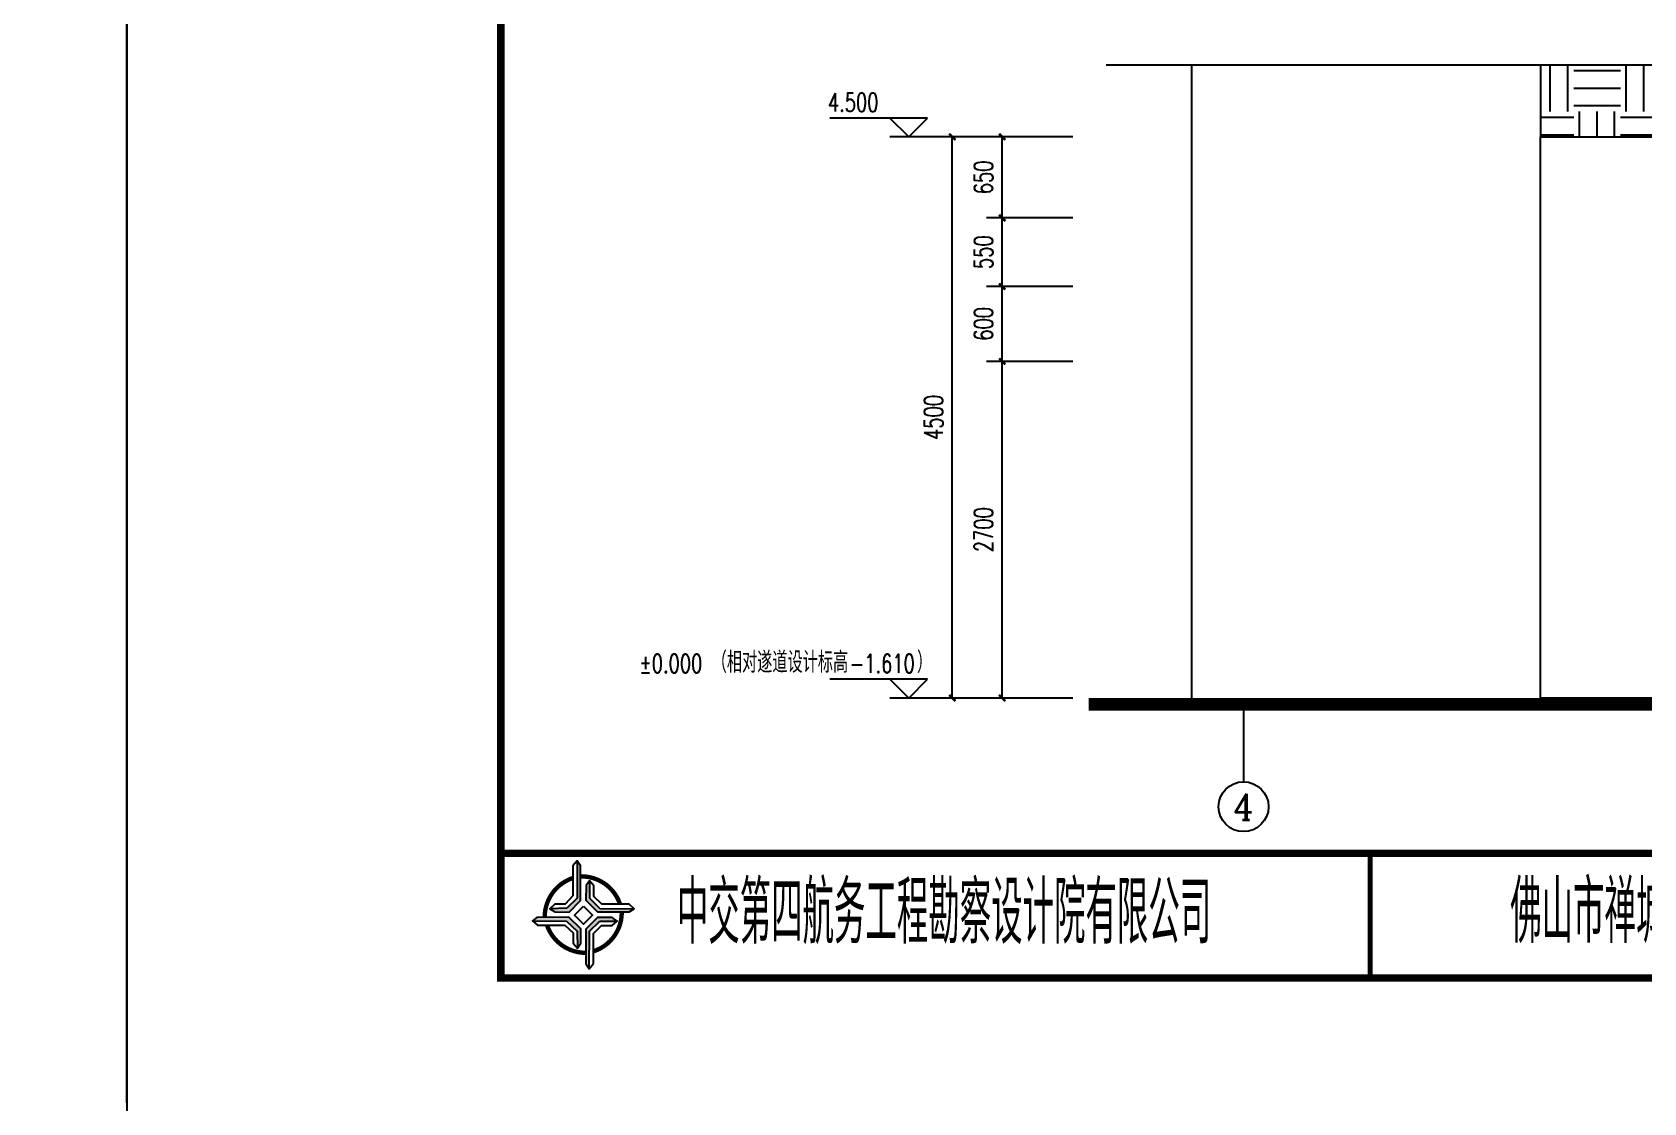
# Model space of a CAD drawing. Header units: millimetres. Extents: x -29538 to 115583, y -232866 to 15404.
# Drawn here: x 72775 to 85696, y -94426 to -85841 of the extents above; entities that cross this region are included whole.
import ezdxf
from ezdxf.enums import TextEntityAlignment as Align

# ---------------------------------------------------------------- set-up
doc = ezdxf.new("R2010")
doc.units = ezdxf.units.MM
doc.header["$LTSCALE"] = 10
doc.header["$MEASUREMENT"] = 0
for name, color, linetype in [('AXIS', 3, 'Continuous'), ('AXIS_TEXT', 7, 'Continuous'), ('DIM_ELEV', 3, 'Continuous'), ('DIM_SYMB', 3, 'Continuous'), ('HIDE_B', 7, 'Continuous'), ('PUB_DIM', 3, 'Continuous'), ('PUB_TEXT', 7, 'Continuous'), ('图框', 7, 'Continuous'), ('标注', 4, 'Continuous')]:
    doc.layers.add(name, color=color, linetype=linetype)
doc.styles.add('_TCH_AXIS', font='COMPLEX', dxfattribs={"bigfont": 'GBCBIG'})
doc.styles.add('_TCH_DIM', font='SIMPLEX', dxfattribs={"bigfont": 'GBCBIG'})
doc.styles.add('COMPLEX', font='COMPLEX')
doc.styles.add('DIM_FONT', font='SIMPLEX', dxfattribs={"width": 0.7, "bigfont": 'GBCBIG'})
doc.styles.get("Standard").update_dxf_attribs({"font": 'gbenor.shx', "width": 0.75, "bigfont": 'gbcbig.shx'})
doc.dimstyles.new('DIMN50', dxfattribs={"dimscale": 0.5, "dimtxt": 300, "dimasz": 100, "dimexe": 250, "dimexo": 300, "dimgap": 150, "dimtad": 1, "dimdec": 0, "dimzin": 0, "dimdsep": 46, "dimtxsty": 'DIM_FONT', "dimblk": 'ARCHTICK', "dimcen": 0.09, "dimclrt": 7, "dimazin": 2, "dimtfac": 1, "dimtdec": 0, "dimtix": 1, "dimtmove": 2, "dimatfit": 3, "dimldrblk": 'ARCHTICK', "dimfxl": 0, "dimtolj": 1, "dimtzin": 0, "dimarcsym": 0})

# ---------------------------------------------------------------- blocks, each defined once
blk = doc.blocks.new('tb')
at = {"lineweight": -3}
h = blk.add_hatch(color=256, dxfattribs=at)
h.paths.add_polyline_path([(-1.23, -0.13), (-3.78, -0.14), (-4.14, -0.41), (-1.4, -0.44), (-0.56, -1.24), (-0.54, -2.62), (-0.27, -2.2), (-0.26, -1.06)])
h.paths.add_polyline_path([(0.13, -1.08), (0.14, -3.86), (0.41, -4.26), (0.44, -1.24), (1.25, -0.43), (2.66, -0.43), (2.26, -0.16), (1.07, -0.15)])
h.paths.add_polyline_path([(1.08, 0.3), (3.62, 0.3), (4.02, 0.56), (1.25, 0.57), (0.43, 1.39), (0.43, 2.8), (0.16, 2.41), (0.15, 1.24)])
h.paths.add_polyline_path([(-0.28, 1.21), (-0.28, 3.99), (-0.56, 4.39), (-0.57, 1.41), (-1.38, 0.6), (-2.74, 0.56), (-2.33, 0.3), (-1.2, 0.29)])
for p, q in [((-0.56, 4.39), (-0.57, 1.41)), ((0.43, 2.8), (0.43, 1.39)), ((-0.57, 1.41), (-1.38, 0.6)), ((0.43, 1.39), (1.25, 0.57)), ((-1.38, 0.6), (-2.74, 0.56)), ((1.25, 0.57), (4.02, 0.56)), ((-4.14, -0.41), (-1.4, -0.44)), ((-1.4, -0.44), (-0.56, -1.24)), ((-0.56, -1.24), (-0.54, -2.62)), ((0.41, -4.26), (0.44, -1.24)), ((0.44, -1.24), (1.25, -0.43)), ((1.25, -0.43), (2.66, -0.43))]:
    blk.add_line(p, q, dxfattribs=at)
at = {"lineweight": -3, "flags": 128}
for points in [[(-0.9, 3.99), (-0.9, 1.58), (-1.53, 0.91), (-2.34, 0.91), (-2.74, 0.56), (-2.33, 0.3), (-1.2, 0.29), (-0.28, 1.21), (-0.28, 3.99), (-0.56, 4.39)], [(3.62, 0.92), (1.43, 0.92), (0.77, 1.54), (0.77, 2.38), (0.43, 2.8), (0.16, 2.41), (0.15, 1.24), (1.08, 0.3), (3.62, 0.3), (4.02, 0.56)], [(-0.04, 0.77), (0.68, 0.04), (-0.04, -0.69), (-0.77, 0.05)], [(-3.73, -0.76), (-1.54, -0.76), (-0.89, -1.39), (-0.89, -2.21), (-0.54, -2.62), (-0.27, -2.2), (-0.26, -1.06), (-1.23, -0.13), (-3.78, -0.14), (-4.14, -0.41)], [(0.75, -3.85), (0.75, -1.43), (1.4, -0.78), (2.26, -0.78), (2.66, -0.43), (2.26, -0.16), (1.07, -0.15), (0.13, -1.08), (0.14, -3.86), (0.41, -4.26)]]:
    blk.add_lwpolyline(points, close=True, dxfattribs=at)
at = {"lineweight": -3, "const_width": 0.35, "flags": 128}
for points in [[(-0.9, 3.02, 0.324167), (-3.16, -0.14)], [(2.88, 0.92, 0.324403), (-0.24, 3.15)], [(0.75, -2.86, 0.325418), (3.02, 0.26)], [(-2.98, -0.76, 0.322976), (0.14, -2.98)]]:
    blk.add_lwpolyline(points, format="xyb", dxfattribs=at)
blk = doc.blocks.new('_ArchTick')
at = {"color": 0, "linetype": 'ByBlock', "const_width": 0.4}
blk.add_lwpolyline([(-0.5, -0.5), (0.5, 0.5)], dxfattribs=at)
blk = doc.blocks.new('*D769')
at = {"layer": 'Defpoints', "color": 0}
for p in [(80152, -86680), (80867, -86680), (80867, -91180)]:
    blk.add_point(p, dxfattribs=at)
at = {"layer": 'PUB_DIM', "color": 0, "lineweight": -2}
for p, q in [((80717, -86680), (80027, -86680)), ((80152, -91180), (80152, -86680)), ((80717, -91180), (80027, -91180))]:
    blk.add_line(p, q, dxfattribs=at)
at = {"layer": 'PUB_DIM', "color": 0, "lineweight": -2, "xscale": 50, "yscale": 50, "zscale": 50}
for p, rotation in [((80152, -86680), 90), ((80152, -91180), 270)]:
    blk.add_blockref('_ArchTick', p, dxfattribs=dict(at, rotation=rotation))
at = {"layer": 'PUB_DIM', "color": 7, "insert": (80002, -88930), "char_height": 150, "attachment_point": 5, "rotation": 90, "style": 'DIM_FONT'}
blk.add_mtext('\\A1;4500', dxfattribs=at)
blk = doc.blocks.new('*D770')
at = {"layer": 'Defpoints', "color": 0}
for p in [(80552, -86680), (81267, -86680), (81267, -87330)]:
    blk.add_point(p, dxfattribs=at)
at = {"layer": 'PUB_DIM', "color": 0, "lineweight": -2}
for p, q in [((81117, -86680), (80427, -86680)), ((80552, -87330), (80552, -86680)), ((81117, -87330), (80427, -87330))]:
    blk.add_line(p, q, dxfattribs=at)
at = {"layer": 'PUB_DIM', "color": 0, "lineweight": -2, "xscale": 50, "yscale": 50, "zscale": 50}
for p, rotation in [((80552, -86680), 90), ((80552, -87330), 270)]:
    blk.add_blockref('_ArchTick', p, dxfattribs=dict(at, rotation=rotation))
at = {"layer": 'PUB_DIM', "color": 7, "insert": (80402, -87005), "char_height": 150, "attachment_point": 5, "rotation": 90, "style": 'DIM_FONT'}
blk.add_mtext('\\A1;650', dxfattribs=at)
blk = doc.blocks.new('*D771')
at = {"layer": 'Defpoints', "color": 0}
for p in [(80552, -87330), (81267, -87330), (81267, -87880)]:
    blk.add_point(p, dxfattribs=at)
at = {"layer": 'PUB_DIM', "color": 0, "lineweight": -2}
for p, q in [((81117, -87330), (80427, -87330)), ((80552, -87880), (80552, -87330)), ((81117, -87880), (80427, -87880))]:
    blk.add_line(p, q, dxfattribs=at)
at = {"layer": 'PUB_DIM', "color": 0, "lineweight": -2, "xscale": 50, "yscale": 50, "zscale": 50}
for p, rotation in [((80552, -87330), 90), ((80552, -87880), 270)]:
    blk.add_blockref('_ArchTick', p, dxfattribs=dict(at, rotation=rotation))
at = {"layer": 'PUB_DIM', "color": 7, "insert": (80402, -87605), "char_height": 150, "attachment_point": 5, "rotation": 90, "style": 'DIM_FONT'}
blk.add_mtext('\\A1;550', dxfattribs=at)
blk = doc.blocks.new('*D772')
at = {"layer": 'Defpoints', "color": 0}
for p in [(80552, -87880), (81267, -87880), (81267, -88481)]:
    blk.add_point(p, dxfattribs=at)
at = {"layer": 'PUB_DIM', "color": 0, "lineweight": -2}
for p, q in [((81117, -87880), (80427, -87880)), ((80552, -88481), (80552, -87880)), ((81117, -88481), (80427, -88481))]:
    blk.add_line(p, q, dxfattribs=at)
at = {"layer": 'PUB_DIM', "color": 0, "lineweight": -2, "xscale": 50, "yscale": 50, "zscale": 50}
for p, rotation in [((80552, -87880), 90), ((80552, -88481), 270)]:
    blk.add_blockref('_ArchTick', p, dxfattribs=dict(at, rotation=rotation))
at = {"layer": 'PUB_DIM', "color": 7, "insert": (80402, -88180), "char_height": 150, "attachment_point": 5, "rotation": 90, "style": 'DIM_FONT'}
blk.add_mtext('\\A1;600', dxfattribs=at)
blk = doc.blocks.new('*D773')
at = {"layer": 'Defpoints', "color": 0}
for p in [(80552, -88481), (81267, -88481), (81267, -91180)]:
    blk.add_point(p, dxfattribs=at)
at = {"layer": 'PUB_DIM', "color": 0, "lineweight": -2}
for p, q in [((81117, -88481), (80427, -88481)), ((80552, -91180), (80552, -88481)), ((81117, -91180), (80427, -91180))]:
    blk.add_line(p, q, dxfattribs=at)
at = {"layer": 'PUB_DIM', "color": 0, "lineweight": -2, "xscale": 50, "yscale": 50, "zscale": 50}
for p, rotation in [((80552, -88481), 90), ((80552, -91180), 270)]:
    blk.add_blockref('_ArchTick', p, dxfattribs=dict(at, rotation=rotation))
at = {"layer": 'PUB_DIM', "color": 7, "insert": (80402, -89830), "char_height": 150, "attachment_point": 5, "rotation": 90, "style": 'DIM_FONT'}
blk.add_mtext('\\A1;2700', dxfattribs=at)
blk = doc.blocks.new('_AXISO')
blk.add_circle((0, 0), 0.5)
at = {"layer": 'AXIS_TEXT', "style": 'COMPLEX', "width": 1.041667}
blk.add_attdef('A', text='', height=0.56, dxfattribs=at).set_placement((-0.25, -0.28), (0.25, -0.28), align=Align.FIT)

msp = doc.modelspace()

# ---------------------------------------------------------------- hatches: boundary and pattern name
h = msp.add_hatch()
h.set_pattern_fill('土壤', color=256, scale=100)
h.set_pattern_definition([(0, (-49866.44, -57930.2), (375, 375), [375, -375]), (0, (-49866.44, -57789.56), (375, 375), [375, -375]), (0, (-49866.44, -57648.94), (375, 375), [375, -375]), (90, (-49819.56, -57602.06), (-375, 375), [375, -375]), (90, (-49678.94, -57602.06), (-375, 375), [375, -375]), (90, (-49538.3, -57602.06), (-375, 375), [375, -375])])
h.paths.add_polyline_path([(84868.82, -86106.21), (105068.82, -86106.21), (105068.82, -86680.21), (84868.82, -86680.21)])

# ---------------------------------------------------------------- linework, layer by layer
for p, q in [((84868.82, -86106.21), (82068.82, -86106.21)), ((82068.82, -86106.21), (82068.82, -91230.21)), ((84868.82, -86106.21), (84868.82, -86680.21))]:
    msp.add_line(p, q)
msp.add_lwpolyline([(84868.82, -86680.21), (105068.82, -86680.21), (105068.82, -91180.21), (84868.82, -91180.21)], close=True)
at = {"const_width": 100}
msp.add_lwpolyline([(81246.1, -91230.21), (105709.97, -91230.21)], dxfattribs=at)
at = {"layer": 'AXIS'}
msp.add_line((82487.25, -91230.21), (82487.25, -91851.51), dxfattribs=at)
at = {"layer": 'DIM_ELEV'}
for p, q in [((79952.25, -86530.21), (79169.75, -86530.21)), ((79802.25, -86680.21), (79652.25, -86530.21)), ((79802.25, -86680.21), (79952.25, -86530.21)), ((80152.25, -86680.21), (79652.25, -86680.21)), ((79952.25, -91030.21), (79169.75, -91030.21)), ((79802.25, -91180.21), (79652.25, -91030.21)), ((79802.25, -91180.21), (79952.25, -91030.21)), ((80152.25, -91180.21), (79652.25, -91180.21))]:
    msp.add_line(p, q, dxfattribs=at)
at = {"layer": 'DIM_SYMB'}
msp.add_lwpolyline([(105720.59, -86106.21), (93609.59, -86106.21), (93571.37, -86211.21), (93534.34, -86001.21), (93497.09, -86106.21), (81386.09, -86106.21)], dxfattribs=at)
at = {"layer": 'HIDE_B', "flags": 128}
msp.add_lwpolyline([(76532.6, -92425.77), (76532.6, -92425.77), (76532.6, -92425.77), (76532.6, -65725.77), (76532.6, -65725.77), (76532.6, -65725.77), (114532.6, -65725.77), (114532.6, -65725.77), (114532.6, -65725.77), (114532.6, -65725.77), (114532.6, -65725.77), (114532.6, -65725.77), (114532.6, -92425.77), (114532.6, -92425.77), (76532.6, -92425.77)], close=True, dxfattribs=at)
at = {"layer": '图框', "linetype": 'Continuous'}
msp.add_lwpolyline([(73532.6, -94425.77), (73532.6, -64725.77)], dxfattribs=at)
at = {"layer": '图框', "linetype": 'Continuous', "const_width": 60}
for points in [[(114532.6, -65725.77), (76532.6, -65725.77), (76532.6, -93425.77), (114532.6, -93425.77), (114532.6, -65725.77)], [(76532.6, -92425.77), (114532.6, -92425.77)]]:
    msp.add_lwpolyline(points, dxfattribs=at)
at = {"layer": '图框', "const_width": 40}
msp.add_lwpolyline([(83501.43, -92425.77), (83501.43, -93425.77)], dxfattribs=at)
at = {"layer": '标注'}
msp.add_lwpolyline([(-20766.26, -35766.07), (73532.6, -35766.07), (73532.6, -226179.33), (-20766.26, -226179.33)], close=True, dxfattribs=at)

# ---------------------------------------------------------------- block references
at = {"lineweight": -3, "xscale": 100, "yscale": 100, "zscale": 100}
msp.add_blockref('tb', (77199.96, -92925.24), dxfattribs=at)
at = {"layer": 'AXIS'}
ref = msp.add_blockref('_AXISO', (82487.25, -92051.51), dxfattribs=dict(at, xscale=400, yscale=400, zscale=400))
ref.add_attrib('A', '4', dxfattribs={"layer": 'AXIS_TEXT', "height": 208.33, "style": '_TCH_AXIS'}).set_placement((82407.88, -92155.67), (82566.61, -92155.67), align=Align.FIT)

# ---------------------------------------------------------------- texts
at = {"layer": 'PUB_TEXT', "style": '_TCH_DIM', "width": 0.705882}
for s, p in [('4.500', (79154.75, -86477.71)), ('%%P0.000', (77643.16, -90977.71)), ('-1.610', (79329.02, -90977.71))]:
    msp.add_text(s, height=148.75, dxfattribs=at).set_placement(p)
at = {"layer": 'PUB_TEXT', "style": '_TCH_DIM'}
for s, height, p in [('（相对遂道设计标高', 168.794, (78223.16, -90977.71)), ('）', 168.79, (79869.02, -90977.71))]:
    msp.add_text(s, height=height, dxfattribs=at).set_placement(p)
at = {"layer": '图框', "width": 0.7}
for s, p in [('中交第四航务工程勘察设计院有限公司', (80085.45, -92900.93)), ('佛山市禅城区南庄二桥北延线道路工程', (86767.01, -92894.3))]:
    msp.add_text(s, height=500, dxfattribs=at).set_placement(p, align=Align.MIDDLE_CENTER)

# ---------------------------------------------------------------- dimensions: what is measured, and where the dimension line sits
at = {"layer": 'PUB_DIM'}
for p1, p2, picture, middle in [((80866.6, -91180.21), (80866.6, -86680.21), '*D769', (80002.25, -88930.21)), ((81266.6, -87330.21), (81266.6, -86680.21), '*D770', (80402.25, -87005.21)), ((81266.6, -87880.21), (81266.6, -87330.21), '*D771', (80402.25, -87605.21)), ((81266.6, -88480.66), (81266.6, -87880.21), '*D772', (80402.25, -88180.43)), ((81266.6, -91180.21), (81266.6, -88480.66), '*D773', (80402.25, -89830.43))]:
    dim = msp.add_aligned_dim(p1=p1, p2=p2, distance=714.35, dimstyle='DIMN50', dxfattribs=at)
    dim.commit()
    dim.dimension.update_dxf_attribs({"geometry": picture, "text_midpoint": middle})

doc.saveas('drawing.dxf')
